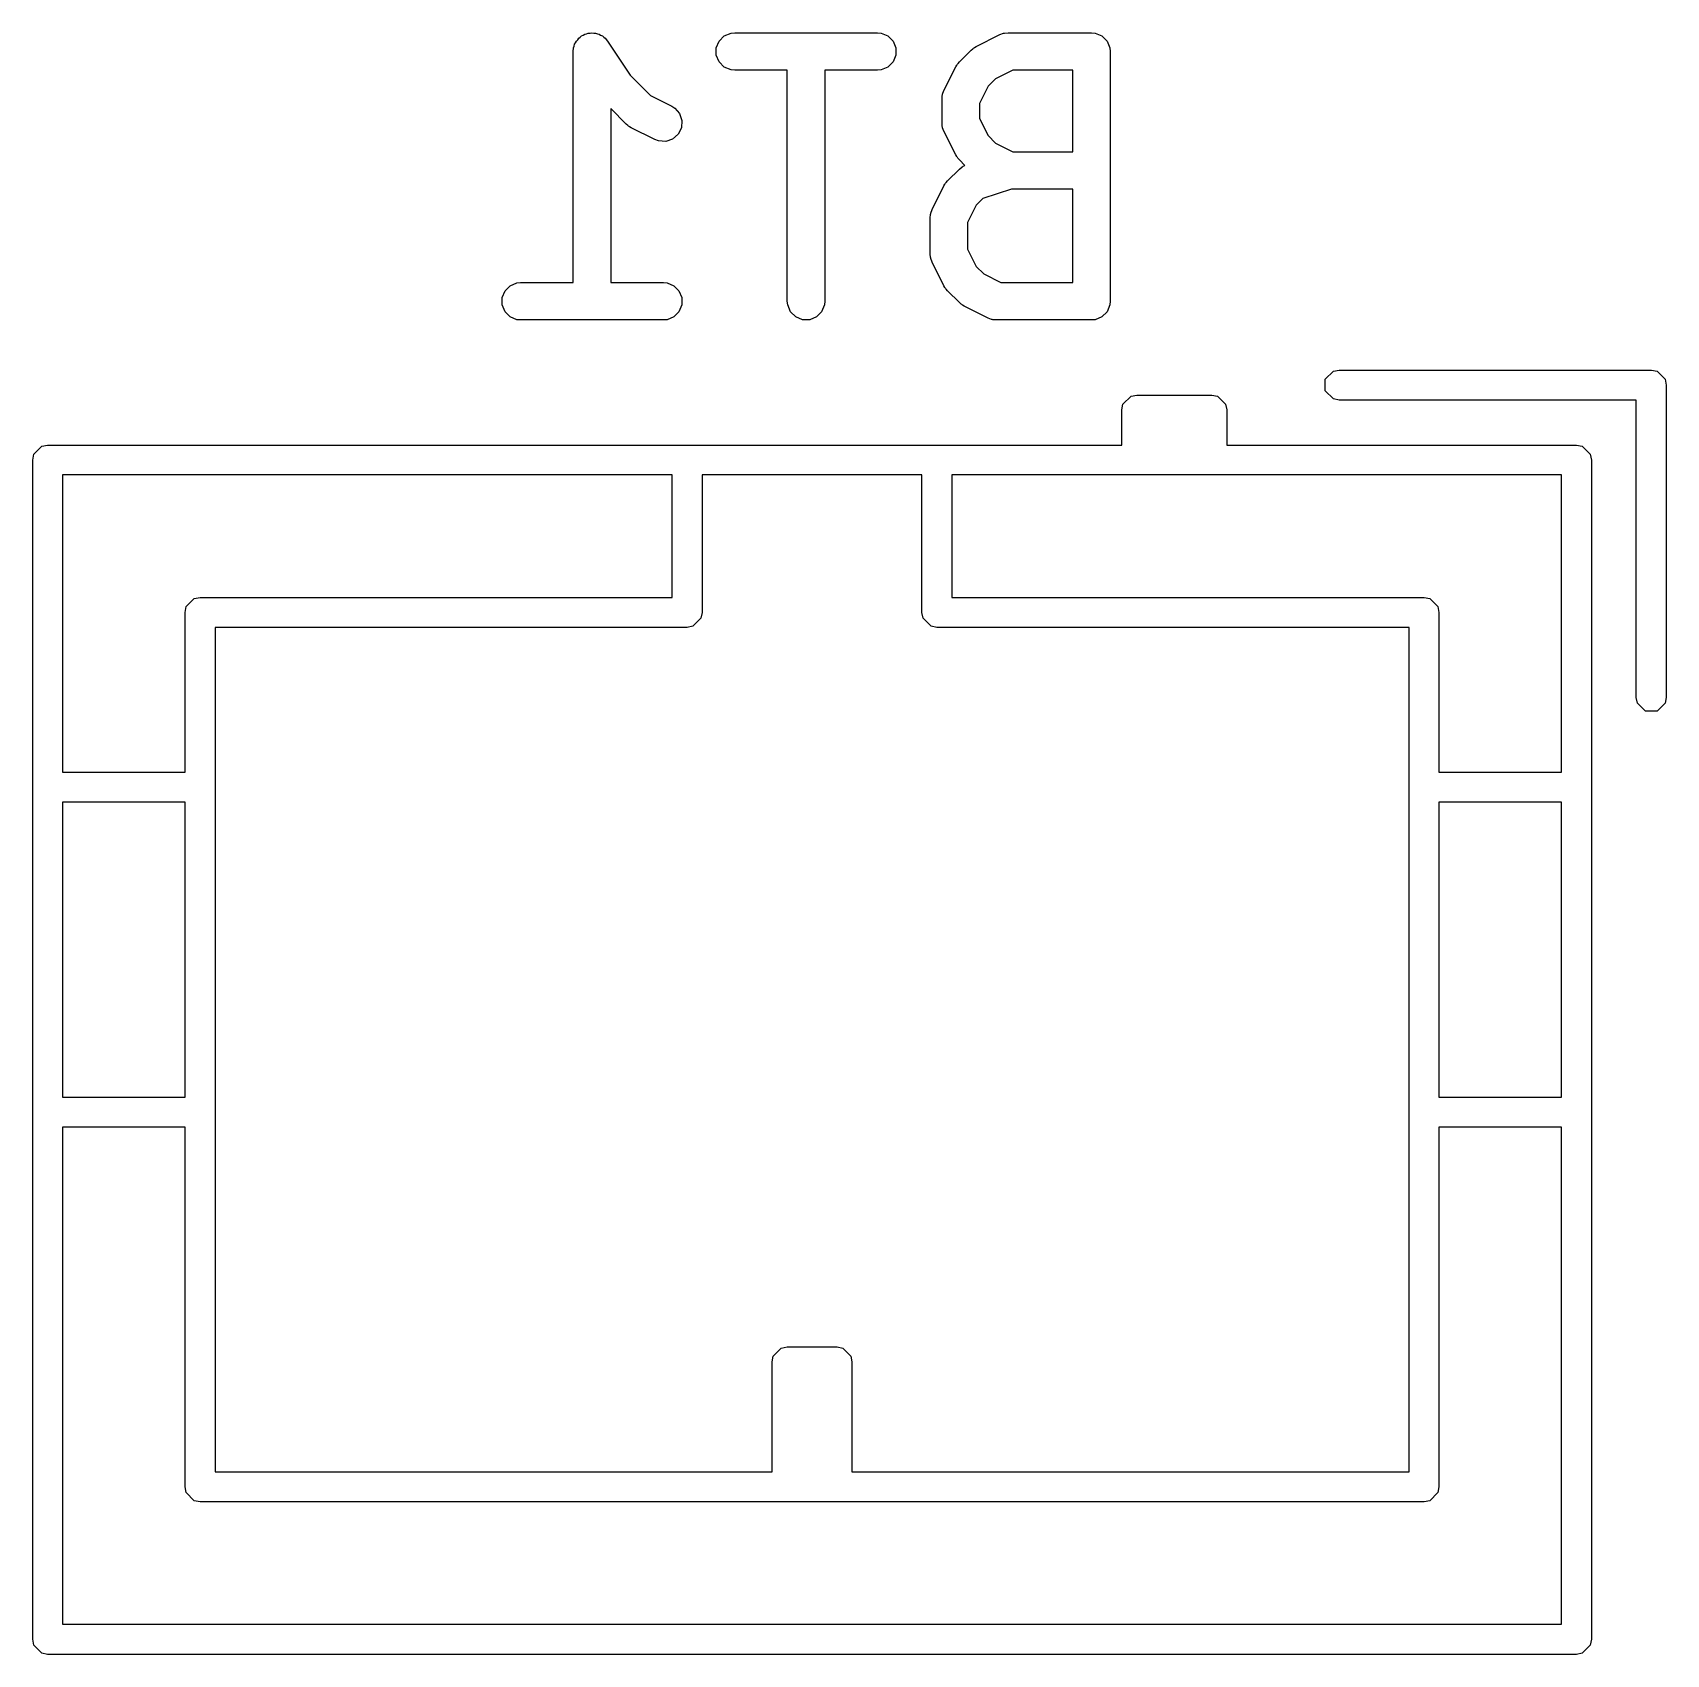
# Model space of a CAD drawing. Header units: inches. Extents: x 11.08 to 12.31, y 3.88 to 4.82.
# Drawn here: x 12.0526 to 12.31, y 4.5604 to 4.816 of the extents above.
import ezdxf

# ---------------------------------------------------------------- set-up
doc = ezdxf.new("R2010")
doc.units = ezdxf.units.IN
doc.header["$MEASUREMENT"] = 0
doc.layers.add('B.Silkscreen', color=31, linetype='CONTINUOUS', true_color=0xe8b2a7)

msp = doc.modelspace()

# ---------------------------------------------------------------- linework, layer by layer
at = {"layer": 'B.Silkscreen', "linetype": 'CONTINUOUS'}
for p, q in [((12.13846, 4.81485), (12.13862, 4.81509)), ((12.13862, 4.81509), (12.13887, 4.81525)), ((12.13887, 4.81525), (12.13907, 4.81545)), ((12.13907, 4.81545), (12.13934, 4.81557)), ((12.13934, 4.81557), (12.13958, 4.81573)), ((12.13958, 4.81573), (12.13987, 4.81578)), ((12.13987, 4.81578), (12.14013, 4.8159)), ((12.14013, 4.8159), (12.14043, 4.8159)), ((12.14043, 4.8159), (12.14071, 4.81595)), ((12.14071, 4.81595), (12.141, 4.8159)), ((12.141, 4.8159), (12.14129, 4.8159)), ((12.14129, 4.8159), (12.14156, 4.81578)), ((12.14156, 4.81578), (12.14184, 4.81573)), ((12.14184, 4.81573), (12.14208, 4.81557)), ((12.14208, 4.81557), (12.14235, 4.81545)), ((12.14235, 4.81545), (12.14256, 4.81525)), ((12.14256, 4.81525), (12.1428, 4.81508)), ((12.1428, 4.81508), (12.14316, 4.81464)), ((12.16075, 4.81464), (12.16157, 4.81545)), ((12.16157, 4.81545), (12.16263, 4.8159)), ((12.16263, 4.8159), (12.16321, 4.81595)), ((12.16321, 4.81595), (12.1857, 4.81595)), ((12.1857, 4.81595), (12.18628, 4.8159)), ((12.18628, 4.8159), (12.18735, 4.81545)), ((12.18735, 4.81545), (12.18816, 4.81464)), ((12.20126, 4.81377), (12.20501, 4.81564)), ((12.20501, 4.81564), (12.20555, 4.81585)), ((12.20555, 4.81585), (12.20565, 4.81585)), ((12.20565, 4.81585), (12.20575, 4.8159)), ((12.20575, 4.8159), (12.20633, 4.81595)), ((12.20633, 4.81595), (12.21945, 4.81595)), ((12.21945, 4.81595), (12.22003, 4.8159)), ((12.22003, 4.8159), (12.22109, 4.81545)), ((12.22109, 4.81545), (12.22191, 4.81464)), ((12.13776, 4.81301), (12.13781, 4.81358)), ((12.13776, 4.813), (12.13776, 4.81301)), ((12.13776, 4.77658), (12.13776, 4.813)), ((12.13776, 4.813), (12.13776, 4.813)), ((12.13776, 4.813), (12.13776, 4.813)), ((12.13781, 4.81358), (12.13793, 4.81385)), ((12.13793, 4.81385), (12.13798, 4.81413)), ((12.13798, 4.81413), (12.13814, 4.81437)), ((12.13814, 4.81437), (12.13826, 4.81464)), ((12.13826, 4.81464), (12.13846, 4.81485)), ((12.14316, 4.81464), (12.14317, 4.81464)), ((12.14317, 4.81464), (12.14317, 4.81464)), ((12.14317, 4.81464), (12.14317, 4.81464)), ((12.14317, 4.81464), (12.14675, 4.80926)), ((12.16031, 4.81358), (12.16075, 4.81464)), ((12.16031, 4.81242), (12.16031, 4.81358)), ((12.16075, 4.81136), (12.16031, 4.81242)), ((12.18816, 4.81464), (12.1886, 4.81358)), ((12.1886, 4.81242), (12.18816, 4.81136)), ((12.1886, 4.81358), (12.1886, 4.81242)), ((12.19862, 4.81134), (12.20049, 4.81321)), ((12.20049, 4.81321), (12.20072, 4.8134)), ((12.20072, 4.8134), (12.20077, 4.81346)), ((12.20077, 4.81346), (12.20086, 4.81351)), ((12.20086, 4.81351), (12.20094, 4.81358)), ((12.20094, 4.81358), (12.20101, 4.81361)), ((12.20101, 4.81361), (12.20126, 4.81377)), ((12.22191, 4.81464), (12.22235, 4.81358)), ((12.22235, 4.81358), (12.2224, 4.813)), ((12.2224, 4.813), (12.2224, 4.77363)), ((12.16157, 4.81054), (12.16075, 4.81136)), ((12.16263, 4.8101), (12.16157, 4.81054)), ((12.16321, 4.81005), (12.16263, 4.8101)), ((12.1715, 4.81005), (12.16321, 4.81005)), ((12.1715, 4.77363), (12.1715, 4.81005)), ((12.1857, 4.81005), (12.17741, 4.81005)), ((12.17741, 4.81005), (12.17741, 4.77363)), ((12.18628, 4.8101), (12.1857, 4.81005)), ((12.18735, 4.81054), (12.18628, 4.8101)), ((12.18816, 4.81136), (12.18735, 4.81054)), ((12.19619, 4.80682), (12.19806, 4.81057)), ((12.19806, 4.81057), (12.19822, 4.81082)), ((12.19822, 4.81082), (12.19825, 4.81089)), ((12.19825, 4.81089), (12.19831, 4.81097)), ((12.19831, 4.81097), (12.19837, 4.81106)), ((12.19837, 4.81106), (12.19843, 4.81111)), ((12.19843, 4.81111), (12.19862, 4.81134)), ((12.20702, 4.81005), (12.20433, 4.8087)), ((12.2165, 4.81005), (12.20702, 4.81005)), ((12.2165, 4.7972), (12.2165, 4.81005)), ((12.14675, 4.80926), (12.14996, 4.80605)), ((12.20313, 4.8075), (12.20178, 4.8048)), ((12.20433, 4.8087), (12.20313, 4.8075)), ((12.14996, 4.80605), (12.15328, 4.80439)), ((12.19588, 4.8055), (12.19593, 4.80608)), ((12.19588, 4.80175), (12.19588, 4.8055)), ((12.19593, 4.80608), (12.19597, 4.80617)), ((12.19597, 4.80617), (12.19598, 4.80628)), ((12.19598, 4.80628), (12.19619, 4.80682)), ((12.20178, 4.8048), (12.20178, 4.80245)), ((12.14612, 4.80154), (12.14366, 4.804)), ((12.14366, 4.804), (12.14366, 4.77658)), ((12.15328, 4.80439), (12.15377, 4.80408)), ((12.15377, 4.80408), (12.15452, 4.80321)), ((12.15452, 4.80321), (12.15489, 4.80212)), ((12.15489, 4.80212), (12.15481, 4.80097)), ((12.20178, 4.80245), (12.20313, 4.79975)), ((12.14635, 4.80135), (12.14612, 4.80154)), ((12.1464, 4.80129), (12.14635, 4.80135)), ((12.14649, 4.80124), (12.1464, 4.80129)), ((12.14657, 4.80117), (12.14649, 4.80124)), ((12.14664, 4.80114), (12.14657, 4.80117)), ((12.14689, 4.80098), (12.14664, 4.80114)), ((12.15064, 4.79911), (12.14689, 4.80098)), ((12.15429, 4.79994), (12.15342, 4.79919)), ((12.15481, 4.80097), (12.15429, 4.79994)), ((12.19593, 4.80117), (12.19588, 4.80175)), ((12.19597, 4.80108), (12.19593, 4.80117)), ((12.19598, 4.80097), (12.19597, 4.80108)), ((12.19619, 4.80043), (12.19598, 4.80097)), ((12.19806, 4.79668), (12.19619, 4.80043)), ((12.20313, 4.79975), (12.20433, 4.79855)), ((12.15118, 4.7989), (12.15064, 4.79911)), ((12.15233, 4.79882), (12.15118, 4.7989)), ((12.15342, 4.79919), (12.15233, 4.79882)), ((12.20433, 4.79855), (12.20702, 4.7972)), ((12.20702, 4.7972), (12.2165, 4.7972)), ((12.19674, 4.79259), (12.19862, 4.79446)), ((12.19822, 4.79643), (12.19806, 4.79668)), ((12.19825, 4.79636), (12.19822, 4.79643)), ((12.19831, 4.79628), (12.19825, 4.79636)), ((12.19837, 4.79619), (12.19831, 4.79628)), ((12.19843, 4.79614), (12.19837, 4.79619)), ((12.19862, 4.79591), (12.19843, 4.79614)), ((12.19948, 4.79505), (12.19862, 4.79591)), ((12.19862, 4.79446), (12.19906, 4.79483)), ((12.19906, 4.79483), (12.19916, 4.79487)), ((12.19916, 4.79487), (12.19924, 4.79494)), ((12.19924, 4.79494), (12.19948, 4.79505)), ((12.19431, 4.78807), (12.19619, 4.79182)), ((12.19619, 4.79182), (12.19634, 4.79207)), ((12.19634, 4.79207), (12.19637, 4.79214)), ((12.19637, 4.79214), (12.19644, 4.79222)), ((12.19644, 4.79222), (12.1965, 4.79231)), ((12.1965, 4.79231), (12.19655, 4.79236)), ((12.19655, 4.79236), (12.19674, 4.79259)), ((12.2023, 4.7898), (12.20125, 4.78875)), ((12.20681, 4.7913), (12.2023, 4.7898)), ((12.2165, 4.7913), (12.20681, 4.7913)), ((12.2165, 4.77658), (12.2165, 4.7913)), ((12.194, 4.78675), (12.19406, 4.78733)), ((12.194, 4.78113), (12.194, 4.78675)), ((12.19406, 4.78733), (12.1941, 4.78743)), ((12.1941, 4.78743), (12.19411, 4.78753)), ((12.19411, 4.78753), (12.19431, 4.78807)), ((12.20125, 4.78875), (12.19991, 4.78606)), ((12.19991, 4.78606), (12.19991, 4.78183)), ((12.19991, 4.78183), (12.20125, 4.77913)), ((12.19406, 4.78055), (12.194, 4.78113)), ((12.1941, 4.78045), (12.19406, 4.78055)), ((12.19411, 4.78035), (12.1941, 4.78045)), ((12.19431, 4.77981), (12.19411, 4.78035)), ((12.19619, 4.77606), (12.19431, 4.77981)), ((12.20125, 4.77913), (12.20245, 4.77793)), ((12.12782, 4.77608), (12.12889, 4.77653)), ((12.12889, 4.77653), (12.12946, 4.77658)), ((12.12946, 4.77658), (12.13776, 4.77658)), ((12.14366, 4.77658), (12.15196, 4.77658)), ((12.15196, 4.77658), (12.15254, 4.77653)), ((12.15254, 4.77653), (12.1536, 4.77608)), ((12.20245, 4.77793), (12.20515, 4.77658)), ((12.20515, 4.77658), (12.2165, 4.77658)), ((12.12657, 4.77421), (12.12701, 4.77527)), ((12.12657, 4.77305), (12.12657, 4.77421)), ((12.12701, 4.77527), (12.12782, 4.77608)), ((12.1536, 4.77608), (12.15441, 4.77527)), ((12.15441, 4.77527), (12.15486, 4.77421)), ((12.15486, 4.77421), (12.15486, 4.77305)), ((12.19634, 4.77581), (12.19619, 4.77606)), ((12.19637, 4.77574), (12.19634, 4.77581)), ((12.19644, 4.77566), (12.19637, 4.77574)), ((12.1965, 4.77557), (12.19644, 4.77566)), ((12.19655, 4.77552), (12.1965, 4.77557)), ((12.19674, 4.77529), (12.19655, 4.77552)), ((12.19862, 4.77342), (12.19674, 4.77529)), ((12.12701, 4.77199), (12.12657, 4.77305)), ((12.12782, 4.77117), (12.12701, 4.77199)), ((12.12889, 4.77073), (12.12782, 4.77117)), ((12.1536, 4.77117), (12.15254, 4.77073)), ((12.15441, 4.77199), (12.1536, 4.77117)), ((12.15486, 4.77305), (12.15441, 4.77199)), ((12.17156, 4.77305), (12.1715, 4.77363)), ((12.172, 4.77199), (12.17156, 4.77305)), ((12.17282, 4.77117), (12.172, 4.77199)), ((12.17388, 4.77073), (12.17282, 4.77117)), ((12.1761, 4.77117), (12.17503, 4.77073)), ((12.17691, 4.77199), (12.1761, 4.77117)), ((12.17735, 4.77305), (12.17691, 4.77199)), ((12.17741, 4.77363), (12.17735, 4.77305)), ((12.19884, 4.77323), (12.19862, 4.77342)), ((12.19889, 4.77317), (12.19884, 4.77323)), ((12.19898, 4.77312), (12.19889, 4.77317)), ((12.19906, 4.77305), (12.19898, 4.77312)), ((12.19913, 4.77302), (12.19906, 4.77305)), ((12.19938, 4.77286), (12.19913, 4.77302)), ((12.20313, 4.77099), (12.19938, 4.77286)), ((12.22109, 4.77117), (12.22003, 4.77073)), ((12.22191, 4.77199), (12.22109, 4.77117)), ((12.22235, 4.77305), (12.22191, 4.77199)), ((12.2224, 4.77363), (12.22235, 4.77305)), ((12.12946, 4.77068), (12.12889, 4.77073)), ((12.15196, 4.77068), (12.12946, 4.77068)), ((12.15254, 4.77073), (12.15196, 4.77068)), ((12.17503, 4.77073), (12.17388, 4.77073)), ((12.20367, 4.77078), (12.20313, 4.77099)), ((12.20378, 4.77077), (12.20367, 4.77078)), ((12.20388, 4.77073), (12.20378, 4.77077)), ((12.20445, 4.77068), (12.20388, 4.77073)), ((12.21945, 4.77068), (12.20445, 4.77068)), ((12.22003, 4.77073), (12.21945, 4.77068)), ((12.25628, 4.76134), (12.25756, 4.76262)), ((12.25628, 4.75953), (12.25628, 4.76134)), ((12.25756, 4.76262), (12.25846, 4.7628)), ((12.25846, 4.7628), (12.30768, 4.7628)), ((12.30768, 4.7628), (12.30858, 4.76262)), ((12.30858, 4.76262), (12.30986, 4.76134)), ((12.30986, 4.76134), (12.31004, 4.76043)), ((12.22439, 4.7574), (12.22567, 4.75868)), ((12.22567, 4.75868), (12.22657, 4.75886)), ((12.22657, 4.75886), (12.23839, 4.75886)), ((12.23839, 4.75886), (12.23929, 4.75868)), ((12.23929, 4.75868), (12.24057, 4.7574)), ((12.25756, 4.75825), (12.25628, 4.75953)), ((12.25846, 4.75807), (12.25756, 4.75825)), ((12.31004, 4.76043), (12.31004, 4.71122)), ((12.22421, 4.7565), (12.22439, 4.7574)), ((12.22421, 4.75098), (12.22421, 4.7565)), ((12.24057, 4.7574), (12.24075, 4.7565)), ((12.24075, 4.7565), (12.24075, 4.75098)), ((12.30531, 4.75807), (12.25846, 4.75807)), ((12.30531, 4.71122), (12.30531, 4.75807)), ((12.05274, 4.74953), (12.05402, 4.7508)), ((12.05402, 4.7508), (12.05492, 4.75098)), ((12.05492, 4.75098), (12.22421, 4.75098)), ((12.24075, 4.75098), (12.29587, 4.75098)), ((12.29587, 4.75098), (12.29677, 4.7508)), ((12.29677, 4.7508), (12.29805, 4.74953)), ((12.05256, 4.74862), (12.05274, 4.74953)), ((12.05256, 4.5628), (12.05256, 4.74862)), ((12.29805, 4.74953), (12.29823, 4.74862)), ((12.29823, 4.74862), (12.29823, 4.5628)), ((12.05728, 4.74626), (12.05728, 4.69941)), ((12.15335, 4.74626), (12.05728, 4.74626)), ((12.15335, 4.72697), (12.15335, 4.74626)), ((12.15807, 4.74626), (12.15807, 4.72461)), ((12.19272, 4.74626), (12.15807, 4.74626)), ((12.19272, 4.72461), (12.19272, 4.74626)), ((12.19744, 4.74626), (12.19744, 4.72697)), ((12.2935, 4.74626), (12.19744, 4.74626)), ((12.2935, 4.69941), (12.2935, 4.74626)), ((12.07657, 4.72461), (12.07675, 4.72551)), ((12.07675, 4.72551), (12.07803, 4.72679)), ((12.07803, 4.72679), (12.07894, 4.72697)), ((12.07894, 4.72697), (12.15335, 4.72697)), ((12.19744, 4.72697), (12.27185, 4.72697)), ((12.27185, 4.72697), (12.27275, 4.72679)), ((12.27275, 4.72679), (12.27403, 4.72551)), ((12.27403, 4.72551), (12.27421, 4.72461)), ((12.07657, 4.69941), (12.07657, 4.72461)), ((12.15571, 4.72224), (12.0813, 4.72224)), ((12.0813, 4.72224), (12.0813, 4.58917)), ((12.15661, 4.72242), (12.15571, 4.72224)), ((12.15789, 4.7237), (12.15661, 4.72242)), ((12.15807, 4.72461), (12.15789, 4.7237)), ((12.1929, 4.7237), (12.19272, 4.72461)), ((12.19417, 4.72242), (12.1929, 4.7237)), ((12.19508, 4.72224), (12.19417, 4.72242)), ((12.26949, 4.72224), (12.19508, 4.72224)), ((12.26949, 4.58917), (12.26949, 4.72224)), ((12.27421, 4.72461), (12.27421, 4.69941)), ((12.30549, 4.71032), (12.30531, 4.71122)), ((12.30677, 4.70904), (12.30549, 4.71032)), ((12.30986, 4.71032), (12.30858, 4.70904)), ((12.31004, 4.71122), (12.30986, 4.71032)), ((12.30858, 4.70904), (12.30677, 4.70904)), ((12.05728, 4.69941), (12.07657, 4.69941)), ((12.27421, 4.69941), (12.2935, 4.69941)), ((12.05728, 4.69469), (12.05728, 4.64823)), ((12.07657, 4.69469), (12.05728, 4.69469)), ((12.07657, 4.64823), (12.07657, 4.69469)), ((12.27421, 4.69469), (12.27421, 4.64823)), ((12.2935, 4.69469), (12.27421, 4.69469)), ((12.2935, 4.64823), (12.2935, 4.69469)), ((12.05728, 4.64823), (12.07657, 4.64823)), ((12.27421, 4.64823), (12.2935, 4.64823)), ((12.05728, 4.6435), (12.05728, 4.56516)), ((12.07657, 4.6435), (12.05728, 4.6435)), ((12.07657, 4.58681), (12.07657, 4.6435)), ((12.2935, 4.6435), (12.27421, 4.6435)), ((12.27421, 4.6435), (12.27421, 4.58681)), ((12.2935, 4.56516), (12.2935, 4.6435)), ((12.16909, 4.6065), (12.16927, 4.6074)), ((12.16909, 4.58917), (12.16909, 4.6065)), ((12.16927, 4.6074), (12.17055, 4.60868)), ((12.17055, 4.60868), (12.17146, 4.60886)), ((12.17146, 4.60886), (12.17933, 4.60886)), ((12.17933, 4.60886), (12.18023, 4.60868)), ((12.18023, 4.60868), (12.18151, 4.6074)), ((12.18151, 4.6074), (12.18169, 4.6065)), ((12.18169, 4.6065), (12.18169, 4.58917)), ((12.0813, 4.58917), (12.16909, 4.58917)), ((12.18169, 4.58917), (12.26949, 4.58917)), ((12.07675, 4.58591), (12.07657, 4.58681)), ((12.07803, 4.58463), (12.07675, 4.58591)), ((12.27403, 4.58591), (12.27275, 4.58463)), ((12.27421, 4.58681), (12.27403, 4.58591)), ((12.07894, 4.58445), (12.07803, 4.58463)), ((12.27185, 4.58445), (12.07894, 4.58445)), ((12.27275, 4.58463), (12.27185, 4.58445)), ((12.05728, 4.56516), (12.2935, 4.56516)), ((12.05274, 4.56189), (12.05256, 4.5628)), ((12.29823, 4.5628), (12.29805, 4.56189)), ((12.05402, 4.56061), (12.05274, 4.56189)), ((12.05492, 4.56043), (12.05402, 4.56061)), ((12.29587, 4.56043), (12.05492, 4.56043)), ((12.29677, 4.56061), (12.29587, 4.56043)), ((12.29805, 4.56189), (12.29677, 4.56061))]:
    msp.add_line(p, q, dxfattribs=at)

doc.saveas('drawing.dxf')
